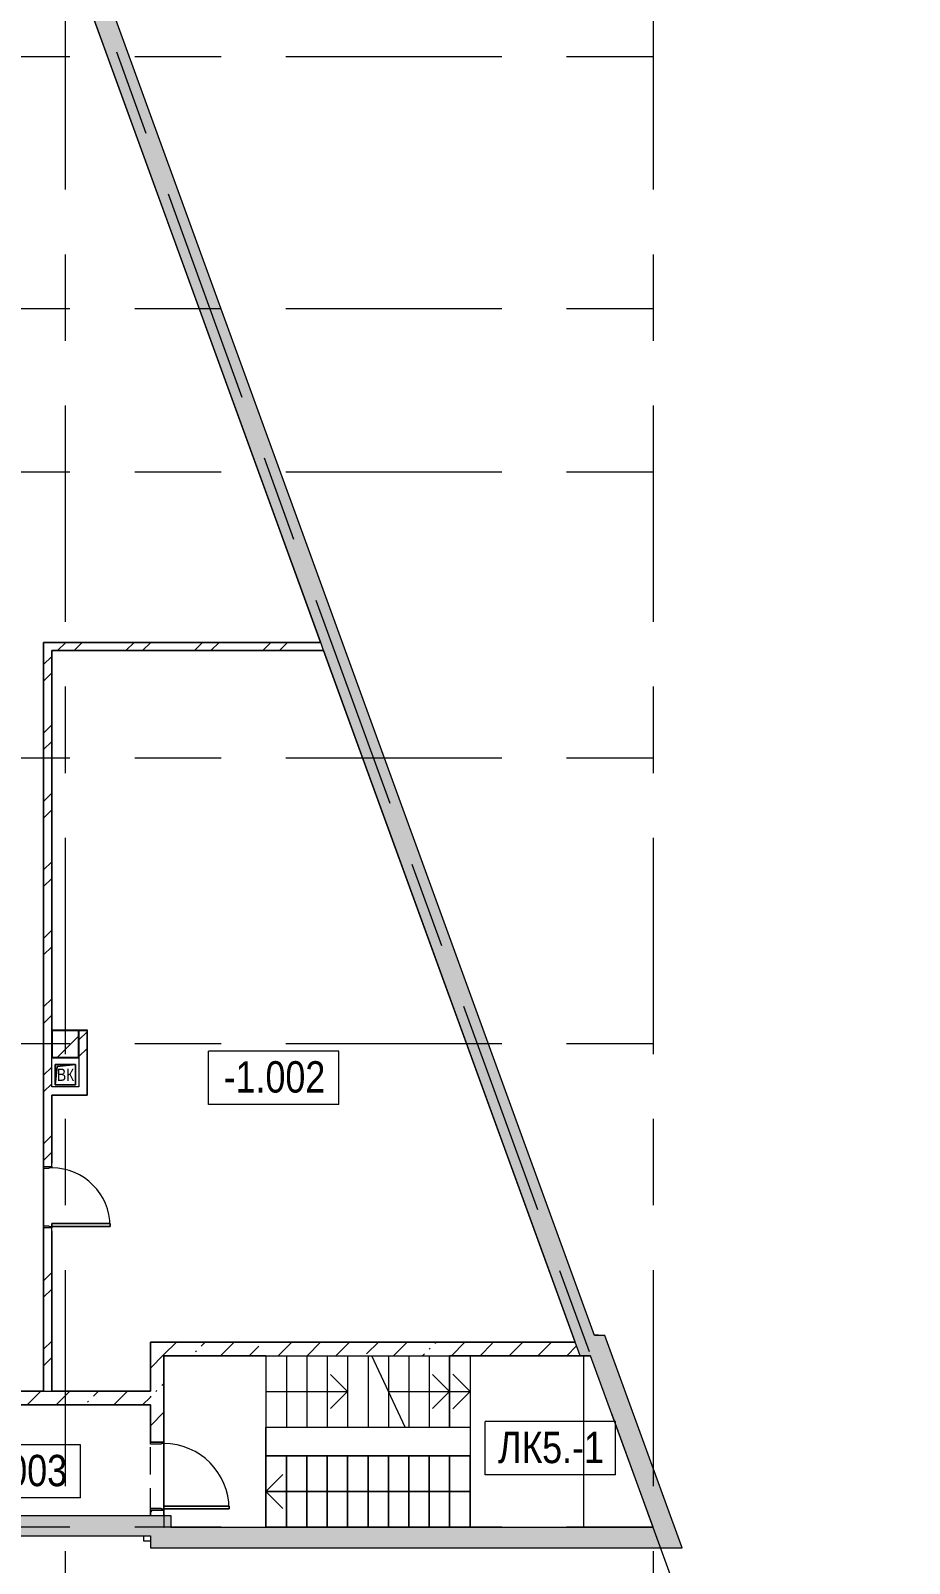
# Model space of a CAD drawing. Header units: millimetres. Extents: x 48966 to 155647, y -43515 to 30475.
# Drawn here: x 141022 to 153941, y -31913 to -9397 of the extents above; entities that cross this region are included whole.
import ezdxf

# ---------------------------------------------------------------- set-up
doc = ezdxf.new("R2010")
doc.units = ezdxf.units.MM
doc.linetypes.add('IMPORT-01 Штриховая _2 мм_', pattern=[600, 400, -200])
doc.linetypes.add('Осевые', pattern=[6350, 1270, -952.5, 3175, -952.5])
for name, color, linetype, lineweight in [('_Разделитель помещений_', 7, 'IMPORT-01 Штриховая _2 мм_', 9), ('Двери', 7, 'Continuous', 9), ('Каркас_Импост', 7, 'Continuous', 9), ('Колонны', 7, 'Continuous', 9), ('Колонны-1', 7, 'Continuous', 25), ('Контуры', 7, 'Continuous', 9), ('Линии подступенков-1', 7, 'Continuous', 9), ('Линии свеса', 7, 'Continuous', 9), ('Марки вырезов', 7, 'Continuous', 9), ('Марки помещений', 7, 'Continuous', 9), ('Обобщенные модели', 7, 'Continuous', 9), ('Общие ребра', 7, 'Continuous', 9), ('Оси-2', 7, 'Осевые', 9), ('Панель', 7, 'Continuous', 9), ('Перекрытия', 7, 'Continuous', 9), ('Стены', 7, 'Continuous', 9), ('Стены-1', 7, 'Continuous', 18), ('Стрелки вверх', 7, 'Continuous', 9), ('Типовые аннотации', 7, 'Continuous', 9), ('Фундамент несущей конструкции', 7, 'Continuous', 9), ('Фундамент несущей конструкции-1', 7, 'Continuous', 18), ('Черная _1 сплошная', 7, 'Continuous', 9), ('Штриховка разреза', 7, 'Continuous', 9), ('Элементы узлов', 7, 'Continuous', 9), ('Элементы узлов-1', 7, 'Continuous', 5)]:
    doc.layers.add(name, color=color, linetype=linetype, lineweight=lineweight)
doc.styles.add('Arial', font='arial.ttf', dxfattribs={"width": 0.8, "height": 180})
doc.styles.add('Arial Narrow_2', font='ARIALN.TTF', dxfattribs={"height": 460})
pattern_1 = [(45, (0, 0), (-502.8943, 502.8943), []), (45, (0, 762), (-502.8943, 502.8943), [])]
pattern_2 = [(45, (0, 0), (-424.264, 424.264), [600, -100, 20, -100]), (45, (0, 424), (-424.264, 424.264), [])]

# ---------------------------------------------------------------- blocks, each defined once
blk = doc.blocks.new('Стена монолитная - Стена монолитная-463893-План -1-го этажа на отм_ -10_350')
at = {"layer": 'Стены'}
for p, q in [((149042, -28863), (149254, -28863)), ((142982, -31133), (142782, -31133)), ((142682, -31508), (142682, -31583)), ((142682, -31583), (142782, -31583))]:
    blk.add_line(p, q, dxfattribs=at)
blk = doc.blocks.new('Стена наружная на отм_-10_450 - Стена наружная на отм_-10_450-507337-План -1-го этажа на отм_ -10_350')
at = {"layer": 'Фундамент несущей конструкции'}
h = blk.add_hatch(dxfattribs=at)
h.set_pattern_fill('FP_1', color=256, style=0, pattern_type=2)
h.set_pattern_definition([(45, (0, 0), (-493.914, 493.914), []), (45, (493.9, 0), (-493.914, 493.914), [873.125, -174.625, 6.706, -167.919])])
h.paths.add_polyline_path([(150600, -31683), (149464, -28563), (149310, -28563), (139787, -2397), (139923, -2348), (136399, 7336), (136262, 7286), (133987, 13537), (133818, 13982), (133638, 14423), (133445, 14859), (133241, 15289), (133026, 15714), (132799, 16134), (132561, 16546), (132312, 16953), (132053, 17352), (131783, 17745), (131502, 18130), (131211, 18508), (131318, 18614), (131029, 18984), (130730, 19346), (130422, 19700), (130105, 20047), (129780, 20385), (129445, 20714), (129103, 21035), (128752, 21347), (128385, 21656), (128026, 21943), (127652, 22227), (127271, 22501), (126883, 22765), (126488, 23019), (126087, 23262), (125680, 23496), (125267, 23718), (124848, 23930), (124423, 24131), (123994, 24321), (123560, 24500), (123122, 24668), (122679, 24824), (122233, 24969), (121782, 25102), (121329, 25223), (120873, 25333), (120569, 25417), (120532, 25230), (120097, 25310), (119661, 25379), (119223, 25438), (118784, 25486), (118344, 25524), (117903, 25551), (117461, 25567), (117020, 25572), (109837, 25572), (109837, 25717), (100042, 25717), (100042, 25542), (86232, 25542), (86232, 25572), (61832, 25572), (61588, 25566), (61345, 25547), (61103, 25515), (60864, 25470), (60627, 25414), (60393, 25344), (60134, 25251), (59938, 25170), (59718, 25065), (59504, 24948), (59296, 24821), (59095, 24683), (58902, 24535), (58717, 24376), (58540, 24209), (58372, 24032), (58214, 23847), (58066, 23653), (57928, 23452), (57793, 23232), (57667, 22994), (57579, 22810), (57486, 22585), (57404, 22356), (57335, 22122), (57272, 21849), (57234, 21645), (57202, 21404), (57183, 21157), (57177, 20917), (57177, 20357), (57032, 20357), (57032, 15267), (57177, 15267), (57177, 13317), (57132, 13317), (57132, 5867), (57032, 5867), (57032, 2617), (57242, 2617), (57242, -43), (57032, -43), (57032, -2533), (57177, -2533), (57177, -21043), (57051, -21043), (57026, -21292), (57014, -21542), (57014, -21793), (57027, -22043), (57053, -22292), (57091, -22540), (57141, -22785), (57204, -23028), (57278, -23267), (57365, -23502), (57463, -23732), (57573, -23957), (57694, -24176), (57826, -24389), (57969, -24595), (58122, -24794), (58284, -24985), (58489, -25199), (58637, -25340), (58826, -25504), (59023, -25659), (59228, -25803), (59440, -25936), (59658, -26059), (59882, -26171), (59978, -25988), (74463, -30779), (74857, -30903), (75253, -31017), (75653, -31119), (76055, -31210), (76460, -31291), (76866, -31360), (77275, -31418), (77684, -31465), (78095, -31501), (78481, -31521), (78867, -31534), (79253, -31538), (91782, -31538), (91782, -31683), (108582, -31683), (108582, -31508), (142782, -31508), (142782, -31683), (148121, -31683)], flags=0)
h.paths.add_polyline_path([(146476, -31383), (143082, -31383), (143082, -31208), (108282, -31208), (108282, -31383), (92082, -31383), (92082, -31238), (79047, -31236), (78951, -31235), (78649, -31228), (78657, -31154), (77594, -31083), (77586, -31153), (77201, -31106), (76817, -31049), (76435, -30981), (76055, -30904), (75676, -30816), (75301, -30719), (74928, -30611), (74558, -30494), (59829, -25623), (59753, -25770), (59548, -25651), (59350, -25523), (59158, -25385), (58974, -25237), (58797, -25080), (58628, -24914), (58468, -24740), (58317, -24558), (58175, -24369), (58043, -24172), (57922, -23970), (57810, -23761), (57709, -23547), (57620, -23328), (57539, -23098), (57474, -22879), (57418, -22649), (57372, -22406), (57341, -22182), (57321, -21947), (57313, -21710), (57316, -21474), (57332, -21238), (57477, -21238), (57477, -2233), (57332, -2233), (57332, -343), (57542, -343), (57542, 2917), (57332, 2917), (57332, 13017), (57477, 13017), (57477, 15567), (57332, 15567), (57332, 20057), (57477, 20057), (57477, 20917), (57484, 21157), (57500, 21372), (57530, 21598), (57578, 21849), (57625, 22044), (57690, 22263), (57766, 22478), (57853, 22688), (57951, 22894), (58078, 23124), (58179, 23289), (58308, 23477), (58447, 23658), (58595, 23831), (58752, 23997), (58918, 24154), (59091, 24302), (59272, 24440), (59460, 24570), (59654, 24689), (59854, 24797), (60060, 24896), (60271, 24983), (60486, 25059), (60704, 25124), (60956, 25182), (61150, 25219), (61376, 25248), (61604, 25266), (61832, 25272), (85932, 25272), (85932, 25242), (100342, 25242), (100342, 25417), (109537, 25417), (109537, 25272), (117025, 25272), (117348, 25286), (117672, 25291), (117996, 25287), (118319, 25274), (118762, 25241), (118862, 25231), (119172, 25195), (119482, 25151), (119790, 25098), (120162, 25022), (120481, 24948), (120457, 24854), (120622, 24820), (121081, 24719), (121538, 24606), (121992, 24481), (122442, 24344), (122889, 24195), (123332, 24035), (123770, 23864), (124204, 23681), (124633, 23487), (125096, 23262), (125475, 23067), (125888, 22840), (126294, 22603), (126741, 22326), (127088, 22098), (127475, 21830), (127855, 21552), (128228, 21264), (128593, 20967), (128950, 20661), (129300, 20345), (129640, 20020), (130030, 19627), (130296, 19345), (130611, 18995), (130917, 18637), (130809, 18529), (131091, 18175), (131364, 17813), (131674, 17374), (131880, 17069), (132124, 16688), (132358, 16300), (132582, 15906), (132796, 15506), (132999, 15102), (133192, 14692), (133374, 14277), (133545, 13858), (133705, 13434), (136083, 6901), (136219, 6951), (139538, -2169), (139402, -2218), (149100, -28863), (149254, -28863), (150172, -31383), (148121, -31383)], flags=0)
for p, q in [((145329, -18503), (145286, -18383)), ((149100, -28863), (149027, -28663))]:
    blk.add_line(p, q, dxfattribs=at)
at = {"layer": 'Фундамент несущей конструкции-1'}
for p, q in [((145286, -18383), (139402, -2218)), ((149310, -28563), (139787, -2397)), ((149027, -28663), (145329, -18503)), ((149464, -28563), (149310, -28563)), ((150600, -31683), (149464, -28563)), ((149254, -28863), (149100, -28863)), ((150172, -31383), (149254, -28863)), ((108282, -31208), (141532, -31208)), ((141532, -31208), (143082, -31208)), ((143082, -31208), (143082, -31383)), ((108582, -31508), (141532, -31508)), ((141532, -31508), (142782, -31508)), ((142782, -31508), (142782, -31683)), ((143082, -31383), (150172, -31383)), ((142782, -31683), (150600, -31683))]:
    blk.add_line(p, q, dxfattribs=at)
blk = doc.blocks.new('Колона монолитная122 - Колона монолитная-664623-План -1-го этажа на отм_ -10_350')
at = {"layer": 'Колонны'}
h = blk.add_hatch(dxfattribs=at)
h.set_pattern_fill('FP_33', color=256, style=0, pattern_type=2)
h.set_pattern_definition([(45, (-63600, 14500), (-493.914, 493.914), []), (45, (-63106.1, 14500), (-493.914, 493.914), [873.125, -174.625, 6.706, -167.919])])
h.paths.add_polyline_path([(77942, -9983), (78132, -9983), (78132, -9583), (77732, -9583), (77732, -9983)], flags=0)
at = {"layer": 'Колонны-1'}
for p, q in [((78132, -9583), (77732, -9583)), ((77732, -9583), (77732, -9983)), ((78132, -9983), (78132, -9583)), ((77732, -9983), (78132, -9983))]:
    blk.add_line(p, q, dxfattribs=at)
blk = doc.blocks.new('Дверь - Однопольная - ДВ2__21х9-6240671-План -1-го этажа на отм_ -10_350')
at = {"layer": 'Двери'}
for p, q in [((-429, -60), (-389, -60)), ((-429, -918), (-429, -60)), ((-389, -60), (-389, -918)), ((-389, -918), (-429, -918))]:
    blk.add_line(p, q, dxfattribs=at)
blk.add_arc((-429, -60), 858, 270, 0, dxfattribs=at)
at = {"layer": 'Каркас_Импост'}
for p, q in [((-450, 60), (-420, 60)), ((-450, -60), (-450, 60)), ((-420, 60), (-420, -20)), ((420, 60), (450, 60)), ((420, -20), (420, 60)), ((450, 60), (450, -60)), ((-430, -60), (-450, -60)), ((-430, -20), (-430, -60)), ((-420, -20), (-430, -20)), ((430, -20), (420, -20)), ((430, -60), (430, -20)), ((450, -60), (430, -60))]:
    blk.add_line(p, q, dxfattribs=at)
at = {"layer": 'Панель'}
for p, q in [((-389, -60), (-429, -60)), ((-429, -60), (-429, -918)), ((-389, -918), (-389, -60)), ((-429, -918), (-389, -918))]:
    blk.add_line(p, q, dxfattribs=at)
blk = doc.blocks.new('170_ОтверстиеПрямоугольноеВертикальное - 170_ОтверстиеПрямоугольноеВертикальное-5689482-План -1-го этажа на отм_ -10_350')
at = {"layer": 'Обобщенные модели'}
for p, q in [((-150, -150), (-150, 150)), ((-150, 150), (150, 150)), ((150, 150), (150, -150)), ((150, -150), (-150, -150))]:
    blk.add_line(p, q, dxfattribs=at)
blk = doc.blocks.new('Дверь - Однопольная - ДВ1__21х10-7160092-План -1-го этажа на отм_ -10_350')
at = {"layer": 'Двери'}
for p, q in [((-479, -100), (-439, -100)), ((-479, -1058), (-479, -100)), ((-439, -100), (-439, -1058)), ((-439, -1058), (-479, -1058))]:
    blk.add_line(p, q, dxfattribs=at)
blk.add_arc((-479, -100), 958, 270, 0, dxfattribs=at)
at = {"layer": 'Каркас_Импост'}
for p, q in [((-500, 100), (-470, 100)), ((-500, -100), (-500, 100)), ((-470, 100), (-470, -60)), ((470, 100), (500, 100)), ((470, -60), (470, 100)), ((500, 100), (500, -100)), ((-480, -100), (-500, -100)), ((-480, -60), (-480, -100)), ((-470, -60), (-480, -60)), ((480, -60), (470, -60)), ((480, -100), (480, -60)), ((500, -100), (480, -100))]:
    blk.add_line(p, q, dxfattribs=at)
at = {"layer": 'Панель'}
for p, q in [((-439, -100), (-479, -100)), ((-479, -100), (-479, -1058)), ((-439, -1058), (-439, -100)), ((-479, -1058), (-439, -1058))]:
    blk.add_line(p, q, dxfattribs=at)
blk = doc.blocks.new('Марка помещения_Р - Марка помещения-4575829-План -1-го этажа на отм_ -10_350')
at = {"layer": 'Марки помещений'}
for p, q in [((-4.79375, -1.95625), (-4.79375, 1.95625)), ((4.79375, 1.95625), (-4.79375, 1.95625)), ((4.79375, -1.95625), (4.79375, 1.95625)), ((4.79375, -1.95625), (-4.79375, -1.95625))]:
    blk.add_line(p, q, dxfattribs=at)

msp = doc.modelspace()

# ---------------------------------------------------------------- hatches: boundary and pattern name
at = {"layer": 'Штриховка разреза'}
h = msp.add_hatch(dxfattribs=at)
h.set_pattern_fill('FP_60', color=256, style=0, pattern_type=2)
h.set_pattern_definition(pattern_1)
h.paths.add_polyline_path([(141211.6, -29382.9), (141331.6, -29382.9), (141331.6, -26982.9), (141211.6, -26982.9), (141211.6, -29380.9)], flags=0)
h.paths.add_polyline_path([(141211.6, -26082.9), (141331.6, -26082.9), (141331.6, -18382.9), (141211.6, -18382.9), (141211.6, -25863.7)], flags=0)
h = msp.add_hatch(dxfattribs=at)
h.set_pattern_fill('FP_60', color=256, style=0, pattern_type=2)
h.set_pattern_definition(pattern_1)
h.paths.add_polyline_path([(145329.4, -18502.9), (145285.7, -18382.9), (141331.6, -18382.9), (141331.6, -18502.9), (141542.1, -18502.9)], flags=0)
h = msp.add_hatch(dxfattribs=at)
h.set_pattern_fill('FP_60', color=256, style=0, pattern_type=2)
h.set_pattern_definition(pattern_1)
h.paths.add_polyline_path([(141851.6, -25032.9), (141851.6, -24082.9), (141731.6, -24082.9), (141731.6, -25032.9)], flags=0)
h = msp.add_hatch(dxfattribs=at)
h.set_pattern_fill('FP_61', color=256, style=0, pattern_type=2)
h.set_pattern_definition(pattern_2)
h.paths.add_polyline_path([(142981.6, -31207.9), (142981.6, -31132.9), (142781.6, -31132.9), (142781.6, -31207.9)], flags=0)
h.paths.add_polyline_path([(142781.6, -30132.9), (142981.6, -30132.9), (142981.6, -28662.9), (142781.6, -28662.9), (142781.6, -30012.6)], flags=0)
h = msp.add_hatch(dxfattribs=at)
h.set_pattern_fill('FP_61', color=256, style=0, pattern_type=2)
h.set_pattern_definition(pattern_2)
h.paths.add_polyline_path([(148120.5, -28862.9), (149100.1, -28862.9), (149027.3, -28662.9), (142981.6, -28662.9), (142981.6, -28862.9), (146475.9, -28862.9)], flags=0)
h = msp.add_hatch(dxfattribs=at)
h.set_pattern_fill('FP_61', color=256, style=0, pattern_type=2)
h.set_pattern_definition(pattern_2)
h.paths.add_polyline_path([(142781.6, -29582.9), (142781.6, -29382.9), (139196.6, -29382.9), (139196.6, -29582.9), (142779.6, -29582.9)], flags=0)
at = {"layer": 'Элементы узлов-1'}
msp.add_hatch(color=256, dxfattribs=at).paths.add_polyline_path([(141381.6, -24882.9), (141411.6, -24612.9), (141681.6, -24582.9), (141381.6, -24582.9)], flags=0)

# ---------------------------------------------------------------- linework, layer by layer
at = {"layer": '_Разделитель помещений_'}
msp.add_line((142781.6, -31207.9), (142781.6, -29582.9), dxfattribs=at)
at = {"layer": 'Контуры'}
for p, q in [((142981.6, -28862.9), (142981.6, -31207.9)), ((144481.6, -28862.9), (142981.6, -28862.9)), ((142981.6, -28862.9), (142981.6, -31132.9)), ((144481.6, -28862.9), (142981.6, -28862.9)), ((144481.6, -28862.9), (144481.6, -29912.9)), ((144481.6, -28862.9), (144481.6, -29912.9)), ((144481.6, -28862.9), (146036.8, -28862.9)), ((144481.6, -28862.9), (147181.6, -28862.9)), ((144781.6, -28862.9), (144781.6, -29912.9)), ((144781.6, -28862.9), (147481.6, -28862.9)), ((149156.6, -28862.9), (147181.6, -28862.9)), ((147181.6, -28862.9), (147181.6, -29912.9)), ((149078.8, -28862.9), (147481.6, -28862.9)), ((149156.6, -31382.9), (149156.6, -28862.9)), ((144481.6, -30332.9), (144481.6, -29912.9)), ((144481.6, -30332.9), (144481.6, -29912.9)), ((144481.6, -29912.9), (146526.4, -29912.9)), ((144481.6, -29912.9), (147181.6, -29912.9)), ((144781.6, -29912.9), (147481.6, -29912.9)), ((147181.6, -29912.9), (147481.6, -29912.9)), ((147481.6, -29912.9), (147481.6, -30332.9)), ((147481.6, -29912.9), (147481.6, -30332.9)), ((144481.6, -31382.9), (144481.6, -30332.9)), ((147481.6, -30332.9), (144481.6, -30332.9)), ((147481.6, -30332.9), (144481.6, -30332.9)), ((147481.6, -31382.9), (147481.6, -30332.9)), ((147481.6, -31382.9), (147481.6, -30332.9)), ((143081.6, -31382.9), (144481.6, -31382.9)), ((143081.6, -31382.9), (144481.6, -31382.9)), ((147481.6, -31382.9), (144481.6, -31382.9)), ((147481.6, -31382.9), (144481.6, -31382.9)), ((147481.6, -31382.9), (149156.6, -31382.9)), ((147481.6, -31382.9), (149078.8, -31382.9))]:
    msp.add_line(p, q, dxfattribs=at)
at = {"layer": 'Линии подступенков-1'}
for p, q in [((144481.6, -28862.9), (144481.6, -29912.9)), ((144481.6, -28862.9), (144481.6, -29912.9)), ((144781.6, -28862.9), (144781.6, -29912.9)), ((144781.6, -28862.9), (144781.6, -29912.9)), ((144781.6, -28862.9), (144781.6, -29912.9)), ((145081.6, -28862.9), (145081.6, -29912.9)), ((145081.6, -28862.9), (145081.6, -29912.9)), ((145081.6, -28862.9), (145081.6, -29912.9)), ((145381.6, -28862.9), (145381.6, -29912.9)), ((145381.6, -28862.9), (145381.6, -29912.9)), ((145381.6, -28862.9), (145381.6, -29912.9)), ((145681.6, -28862.9), (145681.6, -29912.9)), ((145681.6, -28862.9), (145681.6, -29912.9)), ((145681.6, -28862.9), (145681.6, -29912.9)), ((145981.6, -28862.9), (145981.6, -29912.9)), ((145981.6, -28862.9), (145981.6, -29912.9)), ((145981.6, -28862.9), (145981.6, -29912.9)), ((146281.6, -28862.9), (146281.6, -29912.9)), ((146281.6, -28862.9), (146281.6, -29912.9)), ((146581.6, -28862.9), (146581.6, -29912.9)), ((146581.6, -28862.9), (146581.6, -29912.9)), ((146881.6, -28862.9), (146881.6, -29912.9)), ((146881.6, -28862.9), (146881.6, -29912.9)), ((147181.6, -28862.9), (147181.6, -29912.9)), ((147181.6, -28862.9), (147181.6, -29912.9)), ((146281.6, -29387.9), (146281.6, -29912.9)), ((144481.6, -31382.9), (144481.6, -30332.9)), ((144481.6, -31382.9), (144481.6, -30332.9)), ((144781.6, -31382.9), (144781.6, -30332.9)), ((144781.6, -31382.9), (144781.6, -30332.9)), ((145081.6, -31382.9), (145081.6, -30332.9)), ((145081.6, -31382.9), (145081.6, -30332.9)), ((145381.6, -31382.9), (145381.6, -30332.9)), ((145381.6, -31382.9), (145381.6, -30332.9)), ((145681.6, -31382.9), (145681.6, -30332.9)), ((145681.6, -31382.9), (145681.6, -30332.9)), ((145981.6, -31382.9), (145981.6, -30332.9)), ((145981.6, -31382.9), (145981.6, -30332.9)), ((146281.6, -31382.9), (146281.6, -30332.9)), ((146281.6, -31382.9), (146281.6, -30332.9)), ((146581.6, -31382.9), (146581.6, -30332.9)), ((146581.6, -31382.9), (146581.6, -30332.9)), ((146881.6, -31382.9), (146881.6, -30332.9)), ((146881.6, -31382.9), (146881.6, -30332.9)), ((147181.6, -31382.9), (147181.6, -30332.9)), ((147181.6, -31382.9), (147181.6, -30332.9)), ((147481.6, -31382.9), (147481.6, -30332.9)), ((147481.6, -31382.9), (147481.6, -30332.9))]:
    msp.add_line(p, q, dxfattribs=at)
at = {"layer": 'Линии свеса'}
for p, q in [((144781.6, -28862.9), (144781.6, -29912.9)), ((144781.6, -28862.9), (144781.6, -29912.9)), ((145081.6, -28862.9), (145081.6, -29912.9)), ((145081.6, -28862.9), (145081.6, -29912.9)), ((145081.6, -28862.9), (145081.6, -29912.9)), ((145381.6, -28862.9), (145381.6, -29912.9)), ((145381.6, -28862.9), (145381.6, -29912.9)), ((145381.6, -28862.9), (145381.6, -29912.9)), ((145681.6, -28862.9), (145681.6, -29912.9)), ((145681.6, -28862.9), (145681.6, -29912.9)), ((145681.6, -28862.9), (145681.6, -29912.9)), ((145981.6, -28862.9), (145981.6, -29912.9)), ((145981.6, -28862.9), (145981.6, -29912.9)), ((145981.6, -28862.9), (145981.6, -29912.9)), ((146281.6, -28862.9), (146281.6, -29912.9)), ((146281.6, -28862.9), (146281.6, -29912.9)), ((146581.6, -28862.9), (146581.6, -29912.9)), ((146581.6, -28862.9), (146581.6, -29912.9)), ((146881.6, -28862.9), (146881.6, -29912.9)), ((146881.6, -28862.9), (146881.6, -29912.9)), ((147181.6, -28862.9), (147181.6, -29912.9)), ((146281.6, -29387.9), (146281.6, -29912.9)), ((144781.6, -31382.9), (144781.6, -30332.9)), ((144781.6, -31382.9), (144781.6, -30332.9)), ((145081.6, -31382.9), (145081.6, -30332.9)), ((145081.6, -31382.9), (145081.6, -30332.9)), ((145381.6, -31382.9), (145381.6, -30332.9)), ((145381.6, -31382.9), (145381.6, -30332.9)), ((145681.6, -31382.9), (145681.6, -30332.9)), ((145681.6, -31382.9), (145681.6, -30332.9)), ((145981.6, -31382.9), (145981.6, -30332.9)), ((145981.6, -31382.9), (145981.6, -30332.9)), ((146281.6, -31382.9), (146281.6, -30332.9)), ((146281.6, -31382.9), (146281.6, -30332.9)), ((146581.6, -31382.9), (146581.6, -30332.9)), ((146581.6, -31382.9), (146581.6, -30332.9)), ((146881.6, -31382.9), (146881.6, -30332.9)), ((146881.6, -31382.9), (146881.6, -30332.9)), ((147181.6, -31382.9), (147181.6, -30332.9)), ((147181.6, -31382.9), (147181.6, -30332.9))]:
    msp.add_line(p, q, dxfattribs=at)
at = {"layer": 'Марки вырезов'}
msp.add_line((146526.4, -29912.9), (146036.8, -28862.9), dxfattribs=at)
at = {"layer": 'Общие ребра'}
for p, q in [((141211.6, -18382.9), (141211.6, -26082.9)), ((141851.6, -24082.9), (141731.6, -24082.9)), ((141731.6, -24082.9), (141851.6, -24082.9)), ((141331.6, -26082.9), (141331.6, -25037.9)), ((141211.6, -26982.9), (141211.6, -29380.9)), ((141331.6, -29382.9), (141331.6, -26982.9)), ((142981.6, -30132.9), (142981.6, -28863.9)), ((142981.6, -28863.9), (142981.6, -30132.9)), ((141211.6, -29382.9), (141331.6, -29382.9)), ((142781.6, -29582.9), (142781.6, -30132.9)), ((142781.6, -31132.9), (142781.6, -31207.9)), ((142981.6, -31207.9), (142981.6, -31132.9)), ((142981.6, -31132.9), (142981.6, -31207.9))]:
    msp.add_line(p, q, dxfattribs=at)
at = {"layer": 'Оси-2'}
for p, q in [((129251.3, 26095.3), (153940.5, -41737.8)), ((141531.6, 25417.1), (141531.6, -41737.8)), ((150171.6, 25417.1), (150171.6, -41737.8)), ((150171.6, -9782.9), (50565.6, -9782.9)), ((150171.6, -13482.9), (50565.6, -13482.9)), ((150171.6, -15882.9), (50565.6, -15882.9)), ((150171.6, -20082.9), (50565.6, -20082.9)), ((150171.6, -24282.9), (50565.6, -24282.9)), ((150171.6, -31382.9), (50565.6, -31382.9))]:
    msp.add_line(p, q, dxfattribs=at)
at = {"layer": 'Перекрытия'}
for p, q in [((145285.7, -18382.9), (139402.2, -2218.1)), ((141211.6, -29382.9), (141211.6, -18382.9)), ((141211.6, -18382.9), (145285.7, -18382.9)), ((145329.4, -18502.9), (141331.6, -18502.9)), ((141331.6, -18502.9), (141331.6, -24082.9)), ((149027.3, -28662.9), (145329.4, -18502.9)), ((141331.6, -24082.9), (141851.6, -24082.9)), ((141851.6, -24082.9), (141851.6, -25032.9)), ((141851.6, -25032.9), (141331.6, -25032.9)), ((141331.6, -25032.9), (141331.6, -26032.9)), ((141211.6, -26032.9), (141211.6, -27032.9)), ((141331.6, -27032.9), (141331.6, -29382.9)), ((149368, -28562.9), (149310.2, -28562.9)), ((142781.6, -29382.9), (142781.6, -28662.9)), ((142781.6, -28662.9), (149027.3, -28662.9)), ((142981.6, -31207.9), (142981.6, -28862.9)), ((142981.6, -28862.9), (149100.1, -28862.9)), ((149100.1, -28862.9), (149254.4, -28862.9)), ((139181.6, -29382.9), (141211.6, -29382.9)), ((141331.6, -29382.9), (142781.6, -29382.9)), ((142781.6, -29582.9), (139281.6, -29582.9)), ((142781.6, -30132.9), (142781.6, -29582.9)), ((142981.6, -30132.9), (142781.6, -30132.9)), ((142981.6, -31132.9), (142981.6, -30132.9)), ((139281.6, -31207.9), (142781.6, -31207.9)), ((142781.6, -31207.9), (142781.6, -31132.9)), ((142781.6, -31132.9), (142981.6, -31132.9)), ((142681.6, -31507.9), (142681.6, -31582.9)), ((142681.6, -31582.9), (142781.6, -31582.9))]:
    msp.add_line(p, q, dxfattribs=at)
at = {"layer": 'Стены'}
for p, q in [((145329.4, -18502.9), (145285.7, -18382.9)), ((149100.1, -28862.9), (149027.3, -28662.9))]:
    msp.add_line(p, q, dxfattribs=at)
at = {"layer": 'Стены-1'}
for p, q in [((139400.3, -2218.8), (145281.8, -18377.9)), ((145283.9, -18377.9), (139402.2, -2218.1)), ((141331.6, -18382.9), (141211.6, -18382.9)), ((145285.7, -18382.9), (141331.6, -18382.9)), ((141331.6, -24912.9), (141331.6, -18502.9)), ((141331.6, -18502.9), (145329.4, -18502.9)), ((145329.1, -18507.9), (149024.5, -28660.9)), ((149026.6, -28660.9), (145331.2, -18507.9)), ((141856.6, -24077.9), (141731.6, -24077.9)), ((141731.6, -24077.9), (141731.6, -24080.9)), ((141731.6, -24082.9), (141731.6, -24912.9)), ((141851.6, -25032.9), (141851.6, -24082.9)), ((141856.6, -24082.9), (141856.6, -24077.9)), ((141731.6, -24912.9), (141331.6, -24912.9)), ((141331.6, -25037.9), (141331.6, -25032.9)), ((141331.6, -25032.9), (141731.6, -25032.9)), ((141731.6, -25032.9), (141851.6, -25032.9)), ((141211.6, -26082.9), (141331.6, -26082.9)), ((141331.6, -26982.9), (141211.6, -26982.9)), ((142981.6, -28662.9), (142781.6, -28662.9)), ((142781.6, -28662.9), (142781.6, -29382.9)), ((149027.3, -28662.9), (142981.6, -28662.9)), ((142981.6, -28863.9), (142981.6, -28862.9)), ((142981.6, -28862.9), (149100.1, -28862.9)), ((142983.6, -28863.9), (142981.6, -28863.9)), ((142983.6, -30132.9), (142983.6, -28863.9)), ((141211.6, -29382.9), (139196.6, -29382.9)), ((141211.6, -29380.9), (141211.6, -29382.9)), ((142781.6, -29382.9), (141331.6, -29382.9)), ((139281.6, -29582.9), (142779.6, -29582.9)), ((142781.6, -30132.9), (142981.6, -30132.9)), ((142981.6, -30132.9), (142983.6, -30132.9)), ((142981.6, -31132.9), (142781.6, -31132.9)), ((142781.6, -31207.9), (142981.6, -31207.9)), ((142983.6, -31132.9), (142981.6, -31132.9)), ((142981.6, -31207.9), (142981.6, -31381.9)), ((142983.6, -31381.9), (142983.6, -31132.9)), ((142981.6, -31381.9), (142983.6, -31381.9))]:
    msp.add_line(p, q, dxfattribs=at)
at = {"layer": 'Стрелки вверх'}
for p, q in [((145681.6, -29387.9), (145431.6, -29137.9)), ((147181.6, -29387.9), (146931.6, -29137.9)), ((144481.6, -29387.9), (144781.6, -29387.9)), ((144781.6, -29387.9), (145081.6, -29387.9)), ((145081.6, -29387.9), (145381.6, -29387.9)), ((145381.6, -29387.9), (145681.6, -29387.9)), ((145681.6, -29387.9), (145431.6, -29637.9)), ((146281.6, -29387.9), (146581.6, -29387.9)), ((146581.6, -29387.9), (146881.6, -29387.9)), ((146881.6, -29387.9), (147181.6, -29387.9)), ((147181.6, -29387.9), (146931.6, -29637.9)), ((144481.6, -30857.9), (144731.6, -30607.9)), ((144781.6, -30857.9), (144481.6, -30857.9)), ((144481.6, -30857.9), (144731.6, -31107.9)), ((145081.6, -30857.9), (144781.6, -30857.9)), ((145381.6, -30857.9), (145081.6, -30857.9)), ((145681.6, -30857.9), (145381.6, -30857.9)), ((145981.6, -30857.9), (145681.6, -30857.9)), ((146281.6, -30857.9), (145981.6, -30857.9)), ((146581.6, -30857.9), (146281.6, -30857.9)), ((146881.6, -30857.9), (146581.6, -30857.9)), ((147181.6, -30857.9), (146881.6, -30857.9)), ((147481.6, -30857.9), (147181.6, -30857.9))]:
    msp.add_line(p, q, dxfattribs=at)
at = {"layer": 'Черная _1 сплошная'}
for p, q in [((146281.6, -28862.9), (146281.6, -29912.9)), ((146581.6, -28862.9), (146581.6, -29912.9)), ((146881.6, -28862.9), (146881.6, -29912.9)), ((147181.6, -29912.9), (147181.6, -28862.9)), ((147481.6, -28862.9), (147481.6, -31382.9)), ((147481.6, -29387.9), (147227.1, -29133.3)), ((146301.6, -29387.9), (147481.6, -29387.9)), ((147481.6, -29387.9), (147227.1, -29642.4)), ((144481.6, -29912.9), (144481.6, -31382.9)), ((144481.6, -29912.9), (147481.6, -29912.9)), ((144481.6, -31382.9), (144481.6, -30332.9)), ((144481.6, -30332.9), (147481.6, -30332.9)), ((144781.6, -30332.9), (144781.6, -31382.9)), ((145081.6, -30332.9), (145081.6, -31382.9)), ((145381.6, -30332.9), (145381.6, -31382.9)), ((145681.6, -30332.9), (145681.6, -31382.9)), ((145981.6, -30332.9), (145981.6, -31382.9)), ((146281.6, -30332.9), (146281.6, -31382.9)), ((146581.6, -30332.9), (146581.6, -31382.9)), ((146881.6, -30332.9), (146881.6, -31382.9)), ((147181.6, -30332.9), (147181.6, -31382.9)), ((144481.6, -30857.9), (147481.6, -30857.9))]:
    msp.add_line(p, q, dxfattribs=at)
at = {"layer": 'Элементы узлов'}
for p, q in [((141681.6, -24582.9), (141381.6, -24582.9)), ((141381.6, -24582.9), (141381.6, -24882.9)), ((141411.6, -24612.9), (141381.6, -24882.9)), ((141381.6, -24882.9), (141411.6, -24612.9)), ((141681.6, -24582.9), (141411.6, -24612.9)), ((141411.6, -24612.9), (141681.6, -24582.9)), ((141681.6, -24882.9), (141681.6, -24582.9)), ((141381.6, -24882.9), (141681.6, -24882.9))]:
    msp.add_line(p, q, dxfattribs=at)

# ---------------------------------------------------------------- block references
at = {"layer": 'Двери'}
for name, p, rotation in [('Дверь - Однопольная - ДВ2__21х9-6240671-План -1-го этажа на отм_ -10_350', (141271.6, -26532.9), 89.99999999999991), ('Дверь - Однопольная - ДВ1__21х10-7160092-План -1-го этажа на отм_ -10_350', (142881.6, -30632.9), 90)]:
    msp.add_blockref(name, p, dxfattribs=dict(at, rotation=rotation))
at = {"layer": 'Колонны'}
msp.add_blockref('Колона монолитная122 - Колона монолитная-664623-План -1-го этажа на отм_ -10_350', (63600, -14500), dxfattribs=at)
at = {"layer": 'Марки помещений', "xscale": 199.9999999999999, "yscale": 199.9999999999999, "zscale": 199.9999999999999}
for p in [(144593.5, -24778.4), (148660.8, -30222), (140797.3, -30560.8)]:
    msp.add_blockref('Марка помещения_Р - Марка помещения-4575829-План -1-го этажа на отм_ -10_350', p, dxfattribs=at)
at = {"layer": 'Стены'}
msp.add_blockref('Стена монолитная - Стена монолитная-463893-План -1-го этажа на отм_ -10_350', (0, 0), dxfattribs=at)
at = {"layer": 'Фундамент несущей конструкции'}
msp.add_blockref('Стена наружная на отм_-10_450 - Стена наружная на отм_-10_450-507337-План -1-го этажа на отм_ -10_350', (0, 0), dxfattribs=at)
at = {"layer": 'Элементы узлов'}
msp.add_blockref('170_ОтверстиеПрямоугольноеВертикальное - 170_ОтверстиеПрямоугольноеВертикальное-5689482-План -1-го этажа на отм_ -10_350', (141531.6, -24732.9), dxfattribs=at)

# ---------------------------------------------------------------- texts
at = {"layer": 'Марки помещений', "char_height": 460, "attachment_point": 1, "style": 'Arial Narrow_2'}
for s, insert, width in [('-1.002', (143859.6, -24536.6), 1795.78), ('ЛК', (147894, -29980.2), 785.654), ('5.-1', (148542.2, -29980.2), 1090.295), ('-1.003', (140063.4, -30318.9), 1795.78)]:
    msp.add_mtext(s, dxfattribs=dict(at, insert=insert, width=width))
at = {"layer": 'Типовые аннотации', "insert": (141409.4, -24644.9), "char_height": 180, "width": 307.848, "attachment_point": 1, "style": 'Arial'}
msp.add_mtext('ВК', dxfattribs=at)

doc.saveas('drawing.dxf')
